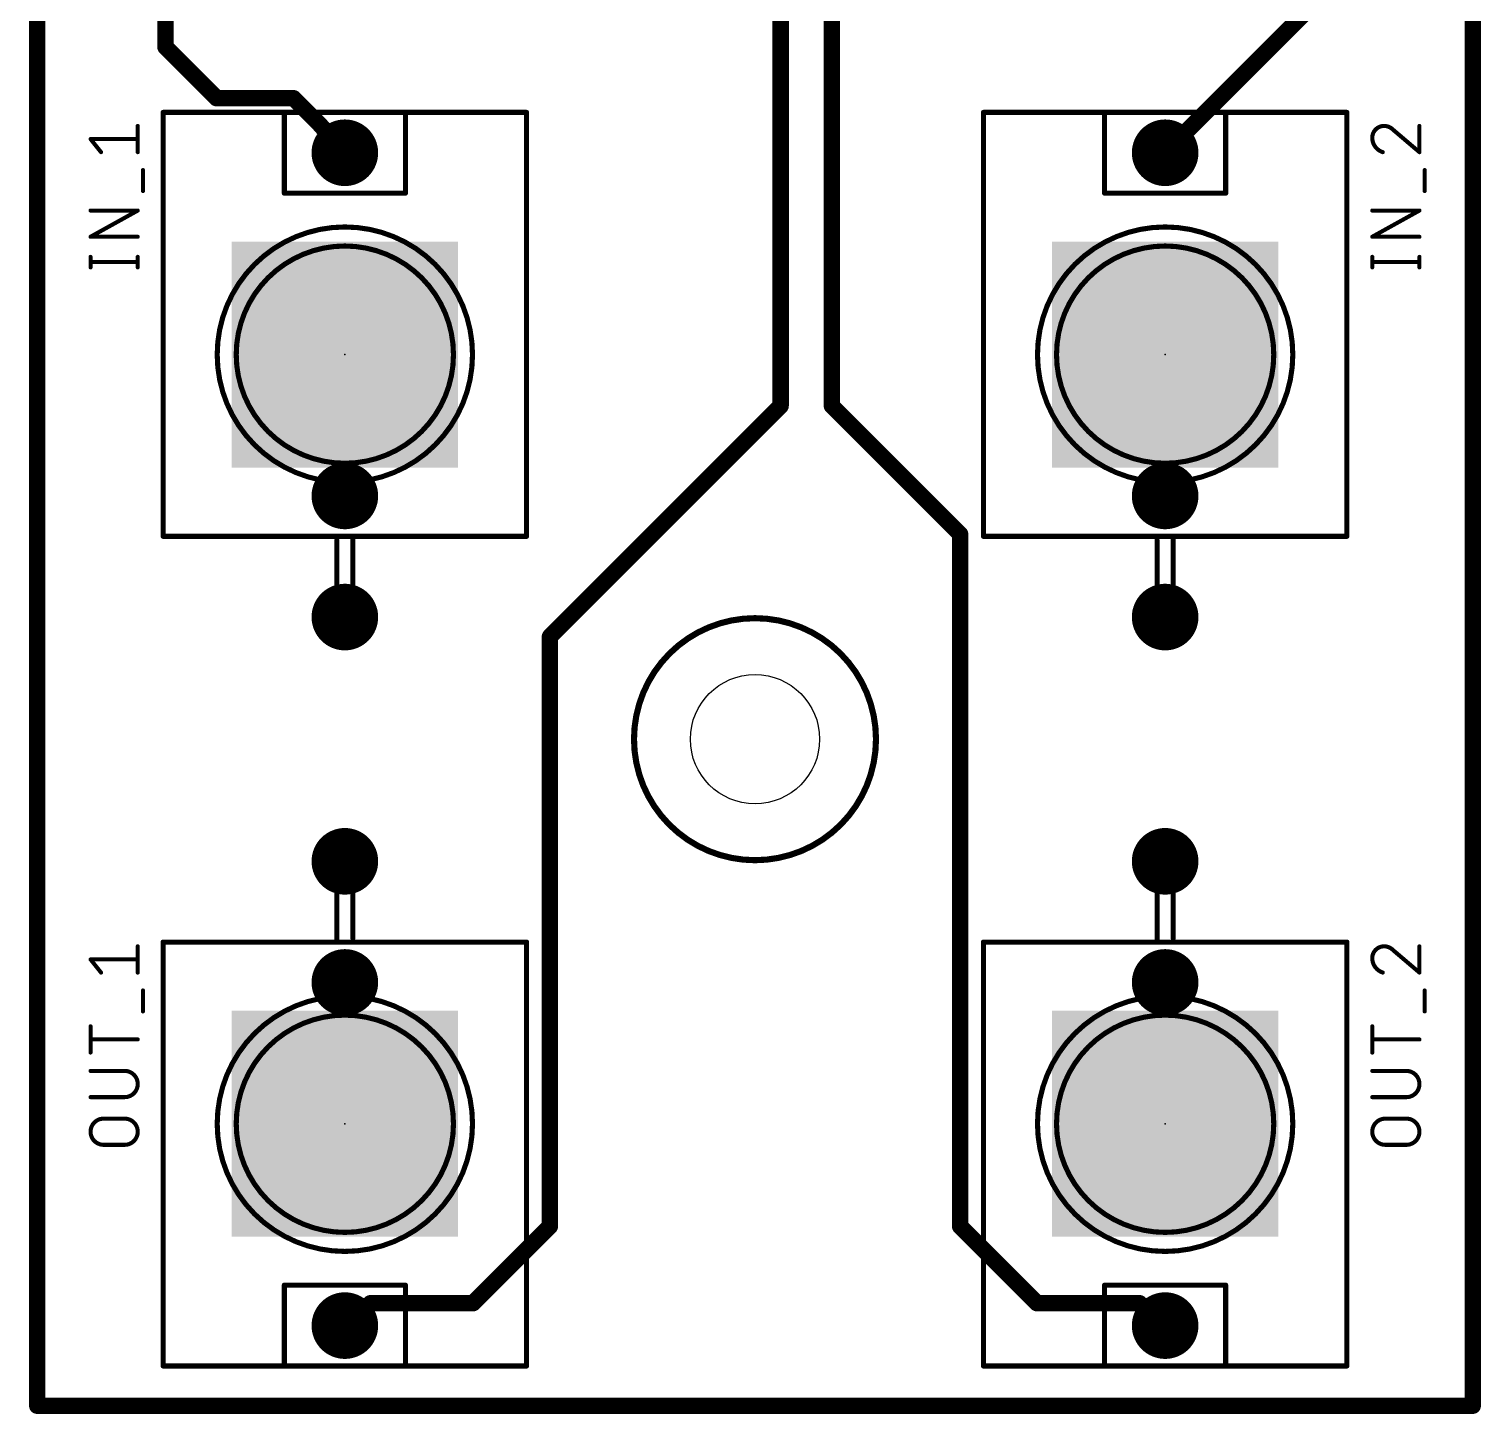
# Model space of a CAD drawing. Extents: x -0.2 to 35.8, y -0.2 to 99.3.
# Drawn here: x -0.2 to 35.76, y -0.2 to 34.1 of the extents above; entities that cross this region are included whole.
import ezdxf

# ---------------------------------------------------------------- set-up
doc = ezdxf.new("R2010")
doc.units = 0
for name, color, linetype in [('1', 12, 'CONTINUOUS'), ('16', 132, 'CONTINUOUS'), ('17', 110, 'CONTINUOUS'), ('20', 31, 'CONTINUOUS'), ('21', 253, 'CONTINUOUS'), ('23', 53, 'CONTINUOUS'), ('25', 253, 'CONTINUOUS'), ('41', 12, 'CONTINUOUS')]:
    doc.layers.add(name, color=color, linetype=linetype)

# ---------------------------------------------------------------- blocks, each defined once
blk = doc.blocks.new('RECT')
blk.add_solid([(-0.5, -0.5), (0.5, -0.5), (-0.5, 0.5), (0.5, 0.5)])
blk = doc.blocks.new('ROUNDP')
at = {"const_width": 0.5}
blk.add_lwpolyline([(0, -0.25, 1), (0, 0.25, 1), (0, -0.25)], format="xyb", dxfattribs=at)

msp = doc.modelspace()

# ---------------------------------------------------------------- linework, layer by layer
at = {"layer": '1', "const_width": 0.4064}
for points in [[(0, 99.06), (0, 0)], [(35.56, 0), (35.56, 99.06)], [(18.415, 59.055), (18.415, 24.765)], [(19.685, 24.765), (19.685, 58.42)], [(12.7, 19.05), (18.415, 24.765)], [(22.86, 21.59), (19.685, 24.765)], [(22.86, 4.445), (22.86, 21.59)], [(12.7, 4.445), (12.7, 19.05)], [(10.795, 2.54), (12.7, 4.445)], [(24.765, 2.54), (22.86, 4.445)], [(7.62, 1.985), (8.255, 2.54)], [(8.255, 2.54), (10.795, 2.54)], [(27.305, 2.54), (24.765, 2.54)], [(27.94, 1.985), (27.305, 2.54)], [(0, 0), (35.56, 0)]]:
    msp.add_lwpolyline(points, dxfattribs=at)
at = {"layer": '1', "const_width": 0.2032}
for points in [[(18.3134, 24.765, 1), (18.5166, 24.765)], [(18.4868, 24.6932, 1), (18.3432, 24.8368)], [(19.5834, 24.765, 1), (19.7866, 24.765)], [(19.7568, 24.8368, 1), (19.6132, 24.6932)], [(22.9616, 21.59, 1), (22.7584, 21.59)], [(22.7882, 21.5182, 1), (22.9318, 21.6618)], [(12.8016, 19.05, 1), (12.5984, 19.05)], [(12.6282, 19.1218, 1), (12.7718, 18.9782)], [(12.5984, 4.445, 1), (12.8016, 4.445)], [(12.7718, 4.3732, 1), (12.6282, 4.5168)], [(22.7584, 4.445, 1), (22.9616, 4.445)], [(22.9318, 4.5168, 1), (22.7882, 4.3732)], [(8.255, 2.6416, 1), (8.255, 2.4384)], [(8.3219, 2.4635, 1), (8.1881, 2.6165)], [(10.7232, 2.6118, 1), (10.8668, 2.4682)], [(10.795, 2.4384, 1), (10.795, 2.6416)], [(24.765, 2.6416, 1), (24.765, 2.4384)], [(24.6932, 2.4682, 1), (24.8368, 2.6118)], [(27.3719, 2.6165, 1), (27.2381, 2.4635)], [(27.305, 2.4384, 1), (27.305, 2.6416)], [(7.5531, 2.0615, 1), (7.6869, 1.9085)], [(27.8731, 1.9085, 1), (28.0069, 2.0615)], [(0, 0.1016, 1), (0, -0.1016)], [(-0.1016, 0, 1), (0.1016, 0)], [(35.4584, 0, 1), (35.6616, 0)], [(35.56, -0.1016, 1), (35.56, 0.1016)]]:
    msp.add_lwpolyline(points, format="xyb", dxfattribs=at)
at = {"layer": '16', "const_width": 0.4064}
for points in [[(0, 99.06), (0, 0)], [(35.56, 0), (35.56, 99.06)], [(3.175, 33.655), (3.175, 43.815)], [(32.385, 35.48), (27.94, 31.035)], [(4.445, 32.385), (3.175, 33.655)], [(6.35, 32.385), (4.445, 32.385)], [(6.985, 31.75), (6.35, 32.385)], [(7.62, 31.035), (6.985, 31.75)], [(0, 0), (35.56, 0)]]:
    msp.add_lwpolyline(points, dxfattribs=at)
at = {"layer": '16', "const_width": 0.2032}
for points in [[(3.2468, 33.7268, 1), (3.1032, 33.5832)], [(3.0734, 33.655, 1), (3.2766, 33.655)], [(4.445, 32.4866, 1), (4.445, 32.2834)], [(4.3732, 32.3132, 1), (4.5168, 32.4568)], [(6.4218, 32.4568, 1), (6.2782, 32.3132)], [(6.35, 32.2834, 1), (6.35, 32.4866)], [(7.061, 31.8175, 1), (6.909, 31.6825)], [(6.9132, 31.6782, 1), (7.0568, 31.8218)], [(7.544, 30.9675, 1), (7.696, 31.1025)], [(27.8682, 31.1068, 1), (28.0118, 30.9632)], [(0, 0.1016, 1), (0, -0.1016)], [(-0.1016, 0, 1), (0.1016, 0)], [(35.4584, 0, 1), (35.6616, 0)], [(35.56, -0.1016, 1), (35.56, 0.1016)]]:
    msp.add_lwpolyline(points, format="xyb", dxfattribs=at)
at = {"layer": '20'}
for p, q in [((0, 99.05), (0, 0)), ((35.56, 0), (35.56, 99.06)), ((0, 0), (35.56, 0))]:
    msp.add_line(p, q, dxfattribs=at)
msp.add_circle((17.78, 16.51), 1.6002, dxfattribs=at)
at = {"layer": '21'}
for points, const_width in [([(3.1518, 32.035, 1), (3.0882, 32.035)], 0.0635), ([(3.12, 32.0668, 1), (3.12, 32.0033)], 0.0635), ([(6.12, 32.0668, 1), (6.12, 32.0033)], 0.0635), ([(6.1517, 32.035, 1), (6.0883, 32.035)], 0.0635), ([(6.12, 32.0033, 1), (6.12, 32.0668)], 0.0635), ([(9.12, 32.0668, 1), (9.12, 32.0033)], 0.0635), ([(9.1518, 32.035, 1), (9.0883, 32.035)], 0.0635), ([(9.12, 32.0033, 1), (9.12, 32.0668)], 0.0635), ([(12.1518, 32.035, 1), (12.0883, 32.035)], 0.0635), ([(12.12, 32.0033, 1), (12.12, 32.0668)], 0.0635), ([(23.44, 32.0668, 1), (23.44, 32.0033)], 0.0635), ([(23.4718, 32.035, 1), (23.4083, 32.035)], 0.0635), ([(26.44, 32.0668, 1), (26.44, 32.0033)], 0.0635), ([(26.4718, 32.035, 1), (26.4083, 32.035)], 0.0635), ([(26.44, 32.0033, 1), (26.44, 32.0668)], 0.0635), ([(29.44, 32.0668, 1), (29.44, 32.0033)], 0.0635), ([(29.4718, 32.035, 1), (29.4083, 32.035)], 0.0635), ([(29.44, 32.0033, 1), (29.44, 32.0668)], 0.0635), ([(32.4718, 32.035, 1), (32.4083, 32.035)], 0.0635), ([(32.44, 32.0033, 1), (32.44, 32.0668)], 0.0635), ([(2.5146, 31.6992, 1), (2.4638, 31.6992)], 0.0508), ([(33.3629, 31.6992, 0.4142), (33.0708, 31.4071)], 0.1016), ([(33.5901, 31.6018, 0.2053), (33.3629, 31.6992)], 0.1016), ([(33.3629, 31.7246, 1), (33.3629, 31.6738)], 0.0508), ([(33.3629, 31.6738, 1), (33.3629, 31.7246)], 0.0508), ([(33.6065, 31.6212, 1), (33.5736, 31.5825)], 0.0508), ([(34.2646, 31.6992, 1), (34.2138, 31.6992)], 0.0508), ([(1.3406, 31.3905, 1), (1.301, 31.3588)], 0.0508), ([(1.3208, 31.4, 1), (1.3208, 31.3492)], 0.0508), ([(2.4892, 31.3492, 1), (2.4892, 31.4)], 0.0508), ([(33.0708, 31.4071, 0.3252), (33.3304, 31.0501)], 0.1016), ([(33.0962, 31.4071, 1), (33.0454, 31.4071)], 0.0508), ([(33.0454, 31.4071, 1), (33.0962, 31.4071)], 0.0508), ([(33.5717, 31.5843, 1), (33.6085, 31.6194)], 0.0508), ([(1.5606, 31.0342, 1), (1.6003, 31.066)], 0.0508), ([(2.4638, 31.0501, 1), (2.5146, 31.0501)], 0.0508), ([(33.3226, 31.0259, 1), (33.3383, 31.0743)], 0.0508), ([(34.2138, 31.0501, 1), (34.2646, 31.0501)], 0.0508), ([(34.2227, 31.0307, 1), (34.2557, 31.0694)], 0.0508), ([(2.6444, 30.6056, 1), (2.5936, 30.6056)], 0.0508), ([(34.3944, 30.6056, 1), (34.3436, 30.6056)], 0.0508), ([(2.5936, 30.0863, 1), (2.6444, 30.0863)], 0.0508), ([(6.12, 30.0667, 1), (6.12, 30.0033)], 0.0635), ([(6.0883, 30.035, 1), (6.1517, 30.035)], 0.0635), ([(9.0883, 30.035, 1), (9.1518, 30.035)], 0.0635), ([(9.12, 30.0033, 1), (9.12, 30.0667)], 0.0635), ([(26.4083, 30.035, 1), (26.4718, 30.035)], 0.0635), ([(26.44, 30.0667, 1), (26.44, 30.0033)], 0.0635), ([(29.4083, 30.035, 1), (29.4718, 30.035)], 0.0635), ([(29.44, 30.0033, 1), (29.44, 30.0667)], 0.0635), ([(34.3436, 30.0863, 1), (34.3944, 30.0863)], 0.0508), ([(1.3208, 29.6291, 1), (1.3208, 29.5783)], 0.0508), ([(2.5015, 29.5815, 1), (2.4769, 29.6259)], 0.0508), ([(2.4892, 29.5783, 1), (2.4892, 29.6291)], 0.0508), ([(33.0708, 29.6291, 1), (33.0708, 29.5783)], 0.0508), ([(34.2515, 29.5815, 1), (34.2269, 29.6259)], 0.0508), ([(34.2392, 29.5783, 1), (34.2392, 29.6291)], 0.0508), ([(7.62, 22.8727, 1), (7.62, 29.1973, 1), (7.62, 22.8727)], 0.127), ([(27.94, 22.8727, 1), (27.94, 29.1973, 1), (27.94, 22.8727)], 0.127), ([(1.3208, 28.98, 1), (1.3208, 28.9292)], 0.0508), ([(1.3085, 28.9768, 1), (1.3331, 28.9324)], 0.0508), ([(2.4892, 28.9292, 1), (2.4892, 28.98)], 0.0508), ([(7.62, 23.3443, 1), (7.62, 28.7257, 1), (7.62, 23.3443)], 0.127), ([(27.94, 23.3443, 1), (27.94, 28.7257, 1), (27.94, 23.3443)], 0.127), ([(33.0708, 28.98, 1), (33.0708, 28.9292)], 0.0508), ([(33.0585, 28.9768, 1), (33.0831, 28.9324)], 0.0508), ([(34.2392, 28.9292, 1), (34.2392, 28.98)], 0.0508), ([(1.3462, 28.4565, 1), (1.2954, 28.4565)], 0.0508), ([(2.5146, 28.4565, 1), (2.4638, 28.4565)], 0.0508), ([(33.0962, 28.4565, 1), (33.0454, 28.4565)], 0.0508), ([(34.2646, 28.4565, 1), (34.2138, 28.4565)], 0.0508), ([(1.3208, 28.3521, 1), (1.3208, 28.3012)], 0.0508), ([(1.2954, 28.1968, 1), (1.3462, 28.1968)], 0.0508), ([(2.4638, 28.1968, 1), (2.5146, 28.1968)], 0.0508), ([(2.4892, 28.3012, 1), (2.4892, 28.3521)], 0.0508), ([(33.0708, 28.3521, 1), (33.0708, 28.3012)], 0.0508), ([(33.0454, 28.1968, 1), (33.0962, 28.1968)], 0.0508), ([(34.2138, 28.1968, 1), (34.2646, 28.1968)], 0.0508), ([(34.2392, 28.3012, 1), (34.2392, 28.3521)], 0.0508), ([(3.12, 21.5667, 1), (3.12, 21.5033)], 0.0635), ([(7.8518, 21.535, 1), (7.7883, 21.535)], 0.0635), ([(7.82, 21.5667, 1), (7.82, 21.5033)], 0.0635), ([(7.82, 21.5033, 1), (7.82, 21.5667)], 0.0635), ([(12.12, 21.5033, 1), (12.12, 21.5667)], 0.0635), ([(23.44, 21.5667, 1), (23.44, 21.5033)], 0.0635), ([(28.14, 21.5667, 1), (28.14, 21.5033)], 0.0635), ([(28.1717, 21.535, 1), (28.1083, 21.535)], 0.0635), ([(28.14, 21.5033, 1), (28.14, 21.5667)], 0.0635), ([(32.44, 21.5033, 1), (32.44, 21.5667)], 0.0635), ([(3.0882, 21.535, 1), (3.1518, 21.535)], 0.0635), ([(7.4517, 21.435, 1), (7.3883, 21.435)], 0.0635), ([(12.0883, 21.535, 1), (12.1518, 21.535)], 0.0635), ([(23.4083, 21.535, 1), (23.4718, 21.535)], 0.0635), ([(27.7718, 21.435, 1), (27.7083, 21.435)], 0.0635), ([(32.4083, 21.535, 1), (32.4718, 21.535)], 0.0635), ([(7.42, 19.3667, 1), (7.42, 19.3033)], 0.0635), ([(7.3883, 19.335, 1), (7.4517, 19.335)], 0.0635), ([(7.7883, 19.335, 1), (7.8518, 19.335)], 0.0635), ([(7.82, 19.3033, 1), (7.82, 19.3667)], 0.0635), ([(27.74, 19.3667, 1), (27.74, 19.3033)], 0.0635), ([(27.7083, 19.335, 1), (27.7718, 19.335)], 0.0635), ([(28.1083, 19.335, 1), (28.1717, 19.335)], 0.0635), ([(28.14, 19.3033, 1), (28.14, 19.3667)], 0.0635), ([(7.42, 13.7168, 1), (7.42, 13.6532)], 0.0635), ([(7.4517, 13.685, 1), (7.3883, 13.685)], 0.0635), ([(7.8518, 13.685, 1), (7.7883, 13.685)], 0.0635), ([(7.82, 13.6532, 1), (7.82, 13.7168)], 0.0635), ([(27.74, 13.7168, 1), (27.74, 13.6532)], 0.0635), ([(27.7718, 13.685, 1), (27.7083, 13.685)], 0.0635), ([(28.1717, 13.685, 1), (28.1083, 13.685)], 0.0635), ([(28.14, 13.6532, 1), (28.14, 13.7168)], 0.0635), ([(3.1518, 11.485, 1), (3.0882, 11.485)], 0.0635), ([(3.12, 11.5168, 1), (3.12, 11.4533)], 0.0635), ([(7.42, 11.5168, 1), (7.42, 11.4533)], 0.0635), ([(7.3883, 11.485, 1), (7.4517, 11.485)], 0.0635), ([(7.42, 11.4533, 1), (7.42, 11.5168)], 0.0635), ([(7.7883, 11.585, 1), (7.8518, 11.585)], 0.0635), ([(12.1518, 11.485, 1), (12.0883, 11.485)], 0.0635), ([(12.12, 11.4533, 1), (12.12, 11.5168)], 0.0635), ([(23.44, 11.5168, 1), (23.44, 11.4533)], 0.0635), ([(23.4718, 11.485, 1), (23.4083, 11.485)], 0.0635), ([(27.74, 11.5168, 1), (27.74, 11.4533)], 0.0635), ([(27.7083, 11.485, 1), (27.7718, 11.485)], 0.0635), ([(27.74, 11.4533, 1), (27.74, 11.5168)], 0.0635), ([(28.1083, 11.585, 1), (28.1717, 11.585)], 0.0635), ([(32.4718, 11.485, 1), (32.4083, 11.485)], 0.0635), ([(32.44, 11.4533, 1), (32.44, 11.5168)], 0.0635), ([(2.5146, 11.3792, 1), (2.4638, 11.3792)], 0.0508), ([(33.3629, 11.3792, 0.4142), (33.0708, 11.0871)], 0.1016), ([(33.5901, 11.2818, 0.2053), (33.3629, 11.3792)], 0.1016), ([(33.3629, 11.4046, 1), (33.3629, 11.3538)], 0.0508), ([(33.3629, 11.3538, 1), (33.3629, 11.4046)], 0.0508), ([(33.6065, 11.3012, 1), (33.5736, 11.2625)], 0.0508), ([(33.5717, 11.2643, 1), (33.6085, 11.2994)], 0.0508), ([(34.2646, 11.3792, 1), (34.2138, 11.3792)], 0.0508), ([(1.3406, 11.0705, 1), (1.301, 11.0388)], 0.0508), ([(1.3208, 11.08, 1), (1.3208, 11.0292)], 0.0508), ([(2.4892, 11.0292, 1), (2.4892, 11.08)], 0.0508), ([(33.0708, 11.0871, 0.3252), (33.3304, 10.7301)], 0.1016), ([(33.0962, 11.0871, 1), (33.0454, 11.0871)], 0.0508), ([(33.0454, 11.0871, 1), (33.0962, 11.0871)], 0.0508), ([(1.5606, 10.7142, 1), (1.6003, 10.746)], 0.0508), ([(2.4638, 10.7301, 1), (2.5146, 10.7301)], 0.0508), ([(33.3226, 10.7059, 1), (33.3383, 10.7543)], 0.0508), ([(34.2138, 10.7301, 1), (34.2646, 10.7301)], 0.0508), ([(34.2227, 10.7107, 1), (34.2557, 10.7494)], 0.0508), ([(2.6444, 10.2856, 1), (2.5936, 10.2856)], 0.0508), ([(7.62, 3.8227, 1), (7.62, 10.1473, 1), (7.62, 3.8227)], 0.127), ([(27.94, 3.8227, 1), (27.94, 10.1473, 1), (27.94, 3.8227)], 0.127), ([(34.3944, 10.2856, 1), (34.3436, 10.2856)], 0.0508), ([(2.5936, 9.7663, 1), (2.6444, 9.7663)], 0.0508), ([(7.62, 4.2943, 1), (7.62, 9.6757, 1), (7.62, 4.2943)], 0.127), ([(27.94, 4.2943, 1), (27.94, 9.6757, 1), (27.94, 4.2943)], 0.127), ([(34.3436, 9.7663, 1), (34.3944, 9.7663)], 0.0508), ([(1.3462, 9.398, 1), (1.2954, 9.398)], 0.0508), ([(33.0962, 9.398, 1), (33.0454, 9.398)], 0.0508), ([(1.3208, 9.0988, 1), (1.3208, 9.048)], 0.0508), ([(2.4892, 9.048, 1), (2.4892, 9.0988)], 0.0508), ([(33.0708, 9.0988, 1), (33.0708, 9.048)], 0.0508), ([(34.2392, 9.048, 1), (34.2392, 9.0988)], 0.0508), ([(1.2954, 8.7489, 1), (1.3462, 8.7489)], 0.0508), ([(33.0454, 8.7489, 1), (33.0962, 8.7489)], 0.0508), ([(1.3208, 8.3185, 1), (1.3208, 8.2677)], 0.0508), ([(2.1646, 7.644, 1), (2.1646, 8.2931)], 0.1016), ([(2.1646, 8.3185, 1), (2.1646, 8.2677)], 0.0508), ([(2.1646, 8.2677, 1), (2.1646, 8.3185)], 0.0508), ([(33.0708, 8.3185, 1), (33.0708, 8.2677)], 0.0508), ([(33.9146, 7.644, 1), (33.9146, 8.2931)], 0.1016), ([(33.9146, 8.3185, 1), (33.9146, 8.2677)], 0.0508), ([(33.9146, 8.2677, 1), (33.9146, 8.3185)], 0.0508), ([(1.3208, 7.6694, 1), (1.3208, 7.6186)], 0.0508), ([(2.1646, 7.6694, 1), (2.1646, 7.6186)], 0.0508), ([(2.1646, 7.6186, 1), (2.1646, 7.6694)], 0.0508), ([(33.0708, 7.6694, 1), (33.0708, 7.6186)], 0.0508), ([(33.9146, 7.6694, 1), (33.9146, 7.6186)], 0.0508), ([(33.9146, 7.6186, 1), (33.9146, 7.6694)], 0.0508), ([(1.6454, 7.112, 1), (1.6454, 6.4629)], 0.1016), ([(1.6454, 7.1374, 1), (1.6454, 7.0866)], 0.0508), ([(1.6454, 7.0866, 1), (1.6454, 7.1374)], 0.0508), ([(2.1646, 6.4629, 1), (2.1646, 7.112)], 0.1016), ([(2.1646, 7.1374, 1), (2.1646, 7.0866)], 0.0508), ([(2.1646, 7.0866, 1), (2.1646, 7.1374)], 0.0508), ([(33.3954, 7.112, 1), (33.3954, 6.4629)], 0.1016), ([(33.3954, 7.1374, 1), (33.3954, 7.0866)], 0.0508), ([(33.3954, 7.0866, 1), (33.3954, 7.1374)], 0.0508), ([(33.9146, 6.4629, 1), (33.9146, 7.112)], 0.1016), ([(33.9146, 7.1374, 1), (33.9146, 7.0866)], 0.0508), ([(33.9146, 7.0866, 1), (33.9146, 7.1374)], 0.0508), ([(1.6454, 6.4883, 1), (1.6454, 6.4375)], 0.0508), ([(1.6454, 6.4375, 1), (1.6454, 6.4883)], 0.0508), ([(2.1646, 6.4883, 1), (2.1646, 6.4375)], 0.0508), ([(2.1646, 6.4375, 1), (2.1646, 6.4883)], 0.0508), ([(33.3954, 6.4883, 1), (33.3954, 6.4375)], 0.0508), ([(33.3954, 6.4375, 1), (33.3954, 6.4883)], 0.0508), ([(33.9146, 6.4883, 1), (33.9146, 6.4375)], 0.0508), ([(33.9146, 6.4375, 1), (33.9146, 6.4883)], 0.0508), ([(6.12, 3.0168, 1), (6.12, 2.9533)], 0.0635), ([(6.1517, 2.985, 1), (6.0883, 2.985)], 0.0635), ([(9.1518, 2.985, 1), (9.0883, 2.985)], 0.0635), ([(9.12, 2.9533, 1), (9.12, 3.0168)], 0.0635), ([(26.44, 3.0168, 1), (26.44, 2.9533)], 0.0635), ([(26.4718, 2.985, 1), (26.4083, 2.985)], 0.0635), ([(29.4718, 2.985, 1), (29.4083, 2.985)], 0.0635), ([(29.44, 2.9533, 1), (29.44, 3.0168)], 0.0635), ([(3.0882, 0.985, 1), (3.1518, 0.985)], 0.0635), ([(3.12, 1.0168, 1), (3.12, 0.9533)], 0.0635), ([(6.12, 1.0168, 1), (6.12, 0.9533)], 0.0635), ([(6.0883, 0.985, 1), (6.1517, 0.985)], 0.0635), ([(6.12, 0.9533, 1), (6.12, 1.0168)], 0.0635), ([(9.12, 1.0168, 1), (9.12, 0.9533)], 0.0635), ([(9.0883, 0.985, 1), (9.1518, 0.985)], 0.0635), ([(9.12, 0.9533, 1), (9.12, 1.0168)], 0.0635), ([(12.0883, 0.985, 1), (12.1518, 0.985)], 0.0635), ([(12.12, 0.9533, 1), (12.12, 1.0168)], 0.0635), ([(23.44, 1.0168, 1), (23.44, 0.9533)], 0.0635), ([(23.4083, 0.985, 1), (23.4718, 0.985)], 0.0635), ([(26.44, 1.0168, 1), (26.44, 0.9533)], 0.0635), ([(26.4083, 0.985, 1), (26.4718, 0.985)], 0.0635), ([(26.44, 0.9533, 1), (26.44, 1.0168)], 0.0635), ([(29.44, 1.0168, 1), (29.44, 0.9533)], 0.0635), ([(29.4083, 0.985, 1), (29.4718, 0.985)], 0.0635), ([(29.44, 0.9533, 1), (29.44, 1.0168)], 0.0635), ([(32.4083, 0.985, 1), (32.4718, 0.985)], 0.0635), ([(32.44, 0.9533, 1), (32.44, 1.0168)], 0.0635)]:
    msp.add_lwpolyline(points, format="xyb", dxfattribs=dict(at, const_width=const_width))
for points, const_width in [([(3.12, 32.035), (6.12, 32.035)], 0.127), ([(3.12, 32.035), (3.12, 21.535)], 0.127), ([(6.12, 32.035), (9.12, 32.035)], 0.127), ([(6.12, 32.035), (6.12, 30.035)], 0.127), ([(9.12, 32.035), (12.12, 32.035)], 0.127), ([(9.12, 30.035), (9.12, 32.035)], 0.127), ([(12.12, 21.535), (12.12, 32.035)], 0.127), ([(23.44, 32.035), (26.44, 32.035)], 0.127), ([(23.44, 32.035), (23.44, 21.535)], 0.127), ([(26.44, 32.035), (29.44, 32.035)], 0.127), ([(26.44, 32.035), (26.44, 30.035)], 0.127), ([(29.44, 32.035), (32.44, 32.035)], 0.127), ([(29.44, 30.035), (29.44, 32.035)], 0.127), ([(32.44, 21.535), (32.44, 32.035)], 0.127), ([(2.4892, 31.0501), (2.4892, 31.6992)], 0.1016), ([(33.5901, 31.6018), (34.2392, 31.0501)], 0.1016), ([(34.2392, 31.0501), (34.2392, 31.6992)], 0.1016), ([(1.5804, 31.0501), (1.3208, 31.3746)], 0.1016), ([(1.3208, 31.3746), (2.4892, 31.3746)], 0.1016), ([(2.619, 30.0863), (2.619, 30.6056)], 0.1016), ([(34.369, 30.0863), (34.369, 30.6056)], 0.1016), ([(6.12, 30.035), (9.12, 30.035)], 0.127), ([(26.44, 30.035), (29.44, 30.035)], 0.127), ([(1.3208, 28.9546), (2.4892, 29.6037)], 0.1016), ([(2.4892, 29.6037), (1.3208, 29.6037)], 0.1016), ([(33.0708, 28.9546), (34.2392, 29.6037)], 0.1016), ([(34.2392, 29.6037), (33.0708, 29.6037)], 0.1016), ([(2.4892, 28.9546), (1.3208, 28.9546)], 0.1016), ([(34.2392, 28.9546), (33.0708, 28.9546)], 0.1016), ([(1.3208, 28.1968), (1.3208, 28.4565)], 0.1016), ([(2.4892, 28.1968), (2.4892, 28.4565)], 0.1016), ([(33.0708, 28.1968), (33.0708, 28.4565)], 0.1016), ([(34.2392, 28.1968), (34.2392, 28.4565)], 0.1016), ([(1.3208, 28.3267), (2.4892, 28.3267)], 0.1016), ([(33.0708, 28.3267), (34.2392, 28.3267)], 0.1016), ([(3.12, 21.535), (7.82, 21.535)], 0.127), ([(7.82, 21.535), (12.12, 21.535)], 0.127), ([(7.82, 19.335), (7.82, 21.535)], 0.127), ([(23.44, 21.535), (28.14, 21.535)], 0.127), ([(28.14, 21.535), (32.44, 21.535)], 0.127), ([(28.14, 19.335), (28.14, 21.535)], 0.127), ([(7.42, 21.435), (7.42, 19.335)], 0.127), ([(27.74, 21.435), (27.74, 19.335)], 0.127), ([(7.42, 19.335), (7.82, 19.335)], 0.127), ([(27.74, 19.335), (28.14, 19.335)], 0.127), ([(7.82, 13.685), (7.42, 13.685)], 0.127), ([(7.42, 13.685), (7.42, 11.485)], 0.127), ([(7.82, 11.585), (7.82, 13.685)], 0.127), ([(28.14, 13.685), (27.74, 13.685)], 0.127), ([(27.74, 13.685), (27.74, 11.485)], 0.127), ([(28.14, 11.585), (28.14, 13.685)], 0.127), ([(7.42, 11.485), (3.12, 11.485)], 0.127), ([(3.12, 11.485), (3.12, 0.985)], 0.127), ([(12.12, 11.485), (7.42, 11.485)], 0.127), ([(12.12, 0.985), (12.12, 11.485)], 0.127), ([(27.74, 11.485), (23.44, 11.485)], 0.127), ([(23.44, 11.485), (23.44, 0.985)], 0.127), ([(32.44, 11.485), (27.74, 11.485)], 0.127), ([(32.44, 0.985), (32.44, 11.485)], 0.127), ([(2.4892, 10.7301), (2.4892, 11.3792)], 0.1016), ([(33.5901, 11.2818), (34.2392, 10.7301)], 0.1016), ([(34.2392, 10.7301), (34.2392, 11.3792)], 0.1016), ([(1.5804, 10.7301), (1.3208, 11.0546)], 0.1016), ([(1.3208, 11.0546), (2.4892, 11.0546)], 0.1016), ([(2.619, 9.7663), (2.619, 10.2856)], 0.1016), ([(34.369, 9.7663), (34.369, 10.2856)], 0.1016), ([(1.3208, 8.7489), (1.3208, 9.398)], 0.1016), ([(33.0708, 8.7489), (33.0708, 9.398)], 0.1016), ([(2.4892, 9.0734), (1.3208, 9.0734)], 0.1016), ([(34.2392, 9.0734), (33.0708, 9.0734)], 0.1016), ([(2.1646, 8.2931), (1.3208, 8.2931)], 0.1016), ([(33.9146, 8.2931), (33.0708, 8.2931)], 0.1016), ([(1.3208, 7.644), (2.1646, 7.644)], 0.1016), ([(33.0708, 7.644), (33.9146, 7.644)], 0.1016), ([(1.6454, 7.112), (2.1646, 7.112)], 0.1016), ([(33.3954, 7.112), (33.9146, 7.112)], 0.1016), ([(2.1646, 6.4629), (1.6454, 6.4629)], 0.1016), ([(33.9146, 6.4629), (33.3954, 6.4629)], 0.1016), ([(9.12, 2.985), (6.12, 2.985)], 0.127), ([(6.12, 2.985), (6.12, 0.985)], 0.127), ([(9.12, 0.985), (9.12, 2.985)], 0.127), ([(29.44, 2.985), (26.44, 2.985)], 0.127), ([(26.44, 2.985), (26.44, 0.985)], 0.127), ([(29.44, 0.985), (29.44, 2.985)], 0.127), ([(6.12, 0.985), (3.12, 0.985)], 0.127), ([(9.12, 0.985), (6.12, 0.985)], 0.127), ([(12.12, 0.985), (9.12, 0.985)], 0.127), ([(26.44, 0.985), (23.44, 0.985)], 0.127), ([(29.44, 0.985), (26.44, 0.985)], 0.127), ([(32.44, 0.985), (29.44, 0.985)], 0.127)]:
    msp.add_lwpolyline(points, dxfattribs=dict(at, const_width=const_width))
at = {"layer": '23'}
for p in [(7.62, 26.035), (27.94, 26.035), (7.62, 6.985), (27.94, 6.985)]:
    msp.add_point(p, dxfattribs=at)
at = {"layer": '25', "const_width": 0.1524}
msp.add_lwpolyline([(17.78, 13.5128, 1), (17.78, 19.5072, 1), (17.78, 13.5128)], format="xyb", dxfattribs=at)

# ---------------------------------------------------------------- block references
at = {"layer": '17', "xscale": 1.65, "yscale": 1.65}
for p in [(7.62, 31.035), (7.62, 31.035), (27.94, 31.035), (27.94, 31.035), (7.62, 22.535), (7.62, 22.535), (27.94, 22.535), (27.94, 22.535), (7.62, 19.535), (7.62, 19.535), (27.94, 19.535), (27.94, 19.535)]:
    msp.add_blockref('ROUNDP', p, dxfattribs=at)
at = {"layer": '17', "xscale": 1.65, "yscale": 1.65, "rotation": 180}
for p in [(7.62, 13.485), (7.62, 13.485), (27.94, 13.485), (27.94, 13.485), (7.62, 10.485), (7.62, 10.485), (27.94, 10.485), (27.94, 10.485), (7.62, 1.985), (7.62, 1.985), (27.94, 1.985), (27.94, 1.985)]:
    msp.add_blockref('ROUNDP', p, dxfattribs=at)
at = {"layer": '41', "xscale": 5.6, "yscale": 5.6}
for p in [(7.62, 26.035), (27.94, 26.035)]:
    msp.add_blockref('RECT', p, dxfattribs=at)
at = {"layer": '41', "xscale": 5.6, "yscale": 5.6, "rotation": 180}
for p in [(7.62, 6.985), (27.94, 6.985)]:
    msp.add_blockref('RECT', p, dxfattribs=at)

doc.saveas('drawing.dxf')
